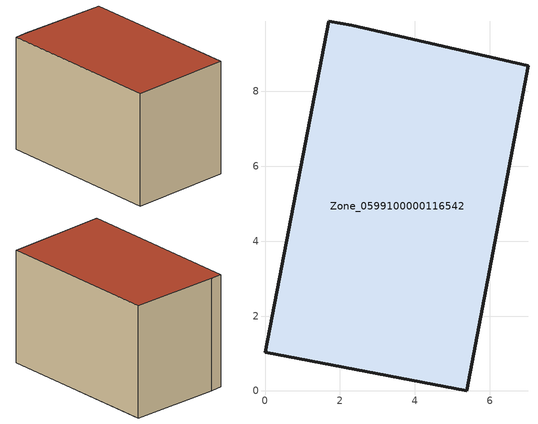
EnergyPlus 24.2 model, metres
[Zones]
Zone_0599100000116542
 floor ground (C_G): 0,1.04 1.7,9.87 2.32,9.76 7.02,8.68 5.38,0 z0
 wall outside (C_F): 1.7,9.87 0,1.04 5.38,0 7.02,8.68 2.32,9.76 1.7,9.87 z0:6.15
 roof outside (C_R): 7.02,8.68 2.32,9.76 1.7,9.87 0,1.04 5.38,0 z6.15
[BUILDING]
Pand.0599100000116542: North Axis=0; Terrain=City; Loads Convergence Tolerance Value=0.04; Temperature Convergence Tolerance Value=0.4; Solar Distribution=FullExterior; Maximum Number of Warmup Days=25; Minimum Number of Warmup Days=1
[Site:Location]
Rotterdam.The.Hague.AP_ZH_NLD Design_Conditions: Latitude=51.96; Longitude=4.45; Time Zone=1; Elevation=-4.5
[SITE:GROUNDTEMPERATURE:BUILDINGSURFACE]
18, 18, 18, 18, 18, 18, 18, 18, 18, 18, 18, 18
[MATERIAL] Thermal Absorptance=0.9; Solar Absorptance=0.7; Visible Absorptance=0.7
Name | Roughness | Thickness | Conductivity | Density | Specific Heat
G.TI.1946-1964 | MediumSmooth | 0.15 | 1 | 540 | 1210
F.TI.1946-1964 | Rough | 0.3 | 0.857143 | 1920 | 840
R.TI.1946-1964 | MediumRough | 0.2 | 0.277778 | 1500 | 1000
[CONSTRUCTION]
C_G: G.TI.1946-1964
C_F: F.TI.1946-1964
C_R: R.TI.1946-1964
[ZONE]
Zone_0599100000116542: Type=1; Multiplier=1; Ceiling Height=Autocalculate; Volume=Autocalculate; Floor Area=autocalculate; Part of Total Floor Area=Yes
[ZONEINFILTRATION:DESIGNFLOWRATE]
Infil_Zone_0599100000116542: Zone or ZoneList or Space or SpaceList=Zone_0599100000116542; Schedule=AlwaysOn; Design Flow Rate Calculation Method=Flow/Area; Flow Rate per Floor Area=0.003; Constant Term Coefficient=1; Temperature Term Coefficient=0; Velocity Term Coefficient=0; Velocity Squared Term Coefficient=0
[HVACTEMPLATE:ZONE:IDEALLOADSAIRSYSTEM]
Zone_0599100000116542: Maximum Heating Supply Air Temperature=50; Minimum Cooling Supply Air Temperature=13; Maximum Heating Supply Air Humidity Ratio=0.0156; Minimum Cooling Supply Air Humidity Ratio=0.0077; Heating Limit=NoLimit; Cooling Limit=NoLimit; Dehumidification Control Type=ConstantSensibleHeatRatio; Cooling Sensible Heat Ratio=0.7; Dehumidification Setpoint=60; Humidification Control Type=None; Humidification Setpoint=30; Outdoor Air Method=None; Outdoor Air Flow Rate per Person=0.00944; Outdoor Air Flow Rate per Zone Floor Area=0; Outdoor Air Flow Rate per Zone=0; Demand Controlled Ventilation Type=None; Outdoor Air Economizer Type=NoEconomizer; Heat Recovery Type=None; Sensible Heat Recovery Effectiveness=0.7; Latent Heat Recovery Effectiveness=0.65
[ZONECONTROL:THERMOSTAT]
ThermostatControl_Zone_0599100000116542: Zone or ZoneList=Zone_0599100000116542; Control Type Schedule=DualSetpointControlType; Control 1=Thermostat_Zone_0599100000116542; Temperature Difference Between Cutout And Setpoint=0
[THERMOSTATSETPOINT:DUALSETPOINT]
Thermostat_Zone_0599100000116542: Heating Setpoint Temperature Schedule=HeatingSetpoint_Zone_0599100000116542; Cooling Setpoint Temperature Schedule=CoolingSetpoint_Zone_0599100000116542
[SCHEDULE:COMPACT]
HeatingSetpoint_Zone_0599100000116542: Through: 12/31, For: AllDays, Until: 24:00, 21
CoolingSetpoint_Zone_0599100000116542: Through: 12/31, For: AllDays, Until: 24:00, 24
DualSetpointControlType: Through: 12/31, For: AllDays, Until: 24:00, 4
AlwaysOn: Through: 12/31, For: AllDays, Until: 24:00, 1
